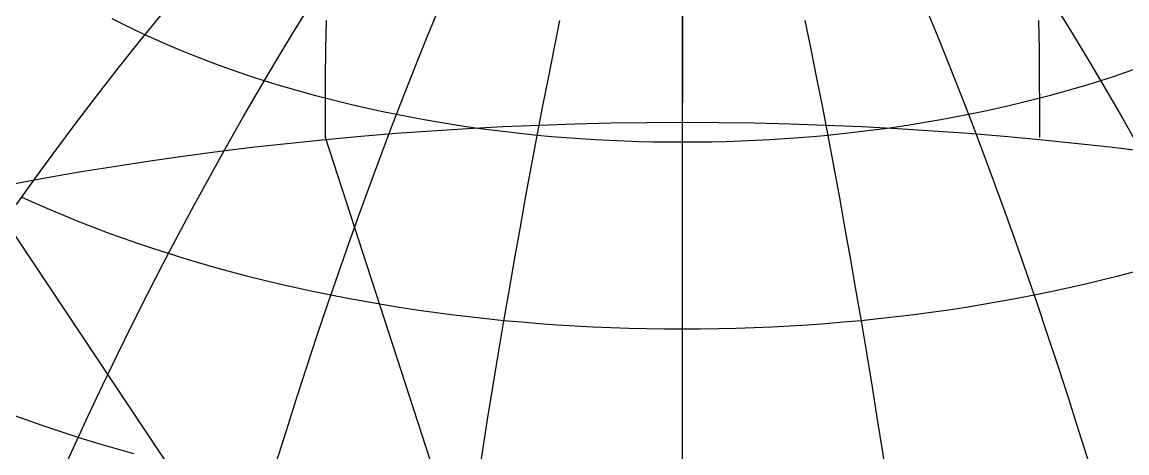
# Model space of a CAD drawing. Header units: millimetres. Extents: x -85 to 85, y -85 to 85.
# Drawn here: x -27.3 to 18.37, y 33.04 to 50.85 of the extents above; entities that cross this region are included whole.
import ezdxf

# ---------------------------------------------------------------- set-up
doc = ezdxf.new("R2010")
doc.units = ezdxf.units.MM
for name, color, linetype in [('CUT_OUTER', 1, 'Continuous'), ('ENGRAVE', 7, 'Continuous'), ('ENGRAVE_FINE', 8, 'Continuous')]:
    doc.layers.add(name, color=color, linetype=linetype)

msp = doc.modelspace()

# ---------------------------------------------------------------- linework, layer by layer
at = {"layer": 'CUT_OUTER'}
msp.add_circle((0, 0), 85, dxfattribs=at)
at = {"layer": 'ENGRAVE'}
msp.add_lwpolyline([(-27.6733, 44.1635), (-26.2664, 44.4222), (-24.8516, 44.6673), (-23.4292, 44.8989), (-21.9996, 45.1167), (-20.5634, 45.3208), (-19.1208, 45.5111), (-17.6725, 45.6876), (-16.2188, 45.8501), (-14.7601, 45.9987), (-13.2969, 46.1332), (-11.8297, 46.2537), (-10.3589, 46.3601), (-8.8849, 46.4524), (-7.4082, 46.5305), (-5.9293, 46.5945), (-4.4486, 46.6443), (-2.9665, 46.6798), (-1.4835, 46.7011), (0, 46.7083), (1.4835, 46.7011), (2.9665, 46.6798), (4.4486, 46.6443), (5.9293, 46.5945), (7.4082, 46.5305), (8.8849, 46.4524), (10.3589, 46.3601), (11.8297, 46.2537), (13.2969, 46.1332), (14.7601, 45.9987), (16.2188, 45.8501), (17.6725, 45.6876), (19.1208, 45.5111)], dxfattribs=at)
at = {"layer": 'ENGRAVE_FINE'}
for points in [[(-25.7748, 31.934), (-25.1811, 33.2421), (-24.5798, 34.5401), (-23.9709, 35.8275), (-23.3548, 37.1041), (-22.7316, 38.3693), (-22.1014, 39.6229), (-21.4645, 40.8644), (-20.821, 42.0934), (-20.1712, 43.3096), (-19.5153, 44.5127), (-18.8534, 45.7021), (-18.1858, 46.8777), (-17.5126, 48.0389), (-16.8341, 49.1856), (-16.1505, 50.3172), (-15.462, 51.4336)], [(-16.7919, 32.6203), (-16.3751, 33.9565), (-15.9534, 35.2824), (-15.5268, 36.5975), (-15.0955, 37.9015), (-14.6596, 39.194), (-14.2192, 40.4745), (-13.7745, 41.7426), (-13.3256, 42.9981), (-12.8727, 44.2405), (-12.4158, 45.4693), (-11.9551, 46.6844), (-11.4908, 47.8852), (-11.023, 49.0714), (-10.5518, 50.2427), (-10.0775, 51.3987)], [(0, 31.8416), (0, 33.2121), (0, 34.5726), (0, 35.9226), (0, 37.2615), (0, 38.5892), (0, 39.9051), (0, 41.2088), (0, 42.5), (0, 43.7782), (0, 45.0431), (0, 46.2943), (0, 47.5314), (0, 48.754), (0, 49.9617), (0, 51.1543)], [(0, 51.1543), (0, 49.9617), (0, 48.754), (0, 47.5314)], [(10.0775, 51.3987), (10.5518, 50.2427), (11.023, 49.0714), (11.4908, 47.8852), (11.9551, 46.6844), (12.4158, 45.4693), (12.8727, 44.2405), (13.3256, 42.9981), (13.7745, 41.7426), (14.2192, 40.4745), (14.6596, 39.194), (15.0955, 37.9015), (15.5268, 36.5975), (15.9534, 35.2824), (16.3751, 33.9565), (16.7919, 32.6203)], [(15.462, 51.4336), (16.1505, 50.3172), (16.8341, 49.1856), (17.5126, 48.0389), (18.1858, 46.8777), (18.8534, 45.7021)], [(-27.5324, 43.3102), (-26.7046, 44.4676), (-25.8687, 45.6114), (-25.0248, 46.7413), (-24.1734, 47.8569), (-23.3145, 48.958), (-22.4486, 50.0442), (-21.5759, 51.1151)], [(18.8296, 48.9437), (18.3207, 48.7656), (17.8062, 48.5923), (17.2863, 48.4241), (16.7611, 48.2608), (16.2309, 48.1026), (15.6956, 47.9495), (15.1556, 47.8015), (14.611, 47.6588), (14.0619, 47.5213), (13.5086, 47.3891), (12.9511, 47.2622), (12.3897, 47.1406), (11.8245, 47.0245), (11.2557, 46.9138), (10.6835, 46.8086), (10.1081, 46.7089), (9.5295, 46.6148), (8.9481, 46.5261), (8.3639, 46.4431), (7.7771, 46.3657), (7.1881, 46.294), (6.5968, 46.2279), (6.0035, 46.1674), (5.4083, 46.1127), (4.8116, 46.0637), (4.2133, 46.0204), (3.6138, 45.9829), (3.0132, 45.9511), (2.4117, 45.9251), (1.8094, 45.9048), (1.2066, 45.8904), (0.6034, 45.8817), (0, 45.8788), (-0.6034, 45.8817), (-1.2066, 45.8904), (-1.8094, 45.9048), (-2.4117, 45.9251), (-3.0132, 45.9511), (-3.6138, 45.9829), (-4.2133, 46.0204), (-4.8116, 46.0637), (-5.4083, 46.1127), (-6.0035, 46.1674), (-6.5968, 46.2279), (-7.1881, 46.294), (-7.7771, 46.3657), (-8.3639, 46.4431), (-8.9481, 46.5261), (-9.5295, 46.6148), (-10.1081, 46.7089), (-10.6835, 46.8086), (-11.2557, 46.9138), (-11.8245, 47.0245), (-12.3897, 47.1406), (-12.9511, 47.2622), (-13.5086, 47.3891), (-14.0619, 47.5213), (-14.611, 47.6588), (-15.1556, 47.8015), (-15.6956, 47.9495), (-16.2309, 48.1026), (-16.7611, 48.2608), (-17.2863, 48.4241), (-17.8062, 48.5923), (-18.3207, 48.7656), (-18.8296, 48.9437), (-19.3328, 49.1267), (-19.83, 49.3145), (-20.3213, 49.5071), (-20.8063, 49.7043), (-21.285, 49.9062), (-21.7573, 50.1126), (-22.2228, 50.3235), (-22.6817, 50.5388), (-23.1336, 50.7585), (-23.5785, 50.9825)], [(14.7581, -44.8376), (-14.7601, 46.0831), (-14.7575, 47.3145), (-14.7505, 48.5315), (-14.7389, 49.7338), (-14.7229, 50.9209)], [(-8.4804, 31.6963), (-8.2683, 33.0606), (-8.0536, 34.4149), (-7.8365, 35.7586), (-7.6171, 37.0915), (-7.3952, 38.4131), (-7.1712, 39.723), (-6.9449, 41.0208), (-6.7166, 42.3061), (-6.4862, 43.5785), (-6.2538, 44.8376), (-6.0195, 46.0831), (-5.7834, 47.3145), (-5.5455, 48.5315), (-5.3059, 49.7338), (-5.0647, 50.9209)], [(5.0647, 50.9209), (5.3059, 49.7338), (5.5455, 48.5315), (5.7834, 47.3145), (6.0195, 46.0831), (6.2538, 44.8376), (6.4862, 43.5785), (6.7166, 42.3061), (6.9449, 41.0208), (7.1712, 39.723), (7.3952, 38.4131), (7.6171, 37.0915), (7.8365, 35.7586), (8.0536, 34.4149), (8.2683, 33.0606), (8.4804, 31.6963)], [(14.7229, 50.9209), (14.7389, 49.7338), (14.7505, 48.5315), (14.7575, 47.3145), (14.7601, 46.0831)], [(29.0694, -42.9981), (-29.0714, 44.2405)], [(18.6308, 40.5115), (17.9613, 40.336), (17.2863, 40.167), (16.6061, 40.0045), (15.9208, 39.8485), (15.2306, 39.6991), (14.5359, 39.5564), (13.8366, 39.4203), (13.1332, 39.291), (12.4258, 39.1684), (11.7146, 39.0526), (10.9998, 38.9437), (10.2817, 38.8416), (9.5604, 38.7465), (8.8362, 38.6583), (8.1094, 38.577), (7.38, 38.5027), (6.6485, 38.4355), (5.9149, 38.3752), (5.1794, 38.322), (4.4425, 38.2759), (3.7041, 38.2368), (2.9647, 38.2048), (2.2243, 38.1799), (1.4832, 38.1622), (0.7417, 38.1515), (0, 38.1479), (-0.7417, 38.1515), (-1.4832, 38.1622), (-2.2243, 38.1799), (-2.9647, 38.2048), (-3.7041, 38.2368), (-4.4425, 38.2759), (-5.1794, 38.322), (-5.9149, 38.3752), (-6.6485, 38.4355), (-7.38, 38.5027), (-8.1094, 38.577), (-8.8362, 38.6583), (-9.5604, 38.7465), (-10.2817, 38.8416), (-10.9998, 38.9437), (-11.7146, 39.0526), (-12.4258, 39.1684), (-13.1332, 39.291), (-13.8366, 39.4203), (-14.5359, 39.5564), (-15.2306, 39.6991), (-15.9208, 39.8485), (-16.6061, 40.0045), (-17.2863, 40.167), (-17.9613, 40.336), (-18.6308, 40.5115), (-19.2946, 40.6934), (-19.9525, 40.8816), (-20.6044, 41.0761), (-21.25, 41.2768), (-21.8891, 41.4837), (-22.5216, 41.6966), (-23.1472, 41.9156), (-23.7657, 42.1406), (-24.377, 42.3715), (-24.9809, 42.6082), (-25.5771, 42.8506), (-26.1656, 43.0988), (-26.7461, 43.3525), (-27.3185, 43.6118)], [(-22.6822, 32.9915), (-23.4556, 33.2127), (-24.2219, 33.4413), (-24.9809, 33.6773), (-25.7322, 33.9205), (-26.4757, 34.1709), (-27.2111, 34.4283), (-27.9383, 34.6928)]]:
    msp.add_lwpolyline(points, dxfattribs=at)

doc.saveas('drawing.dxf')
